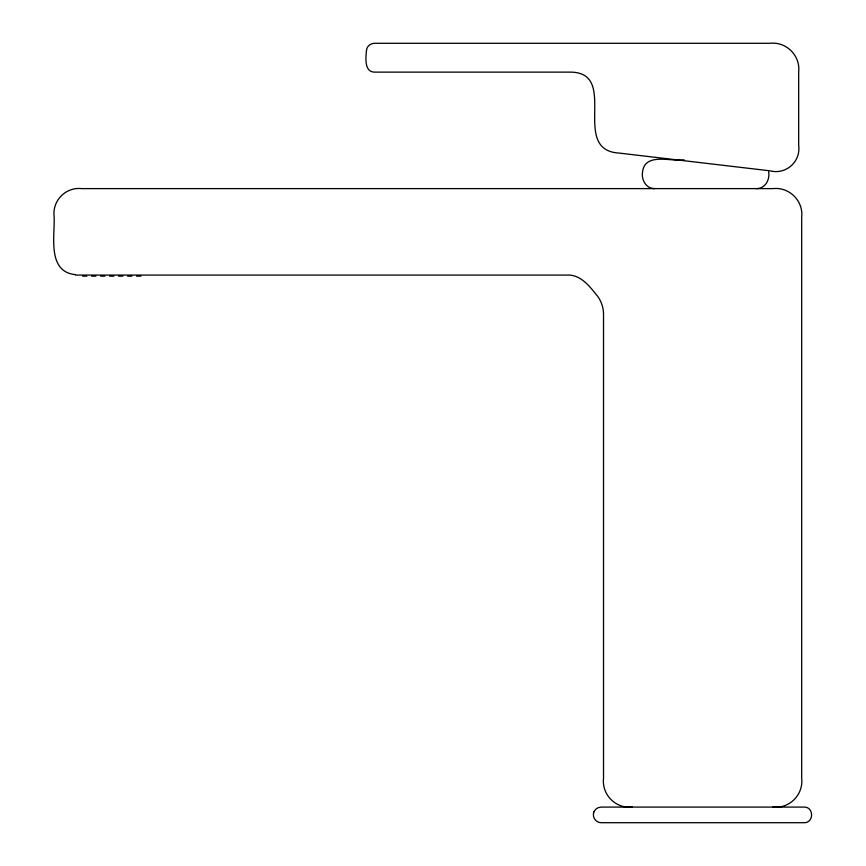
<?xml version="1.0" encoding="UTF-8"?>
<svg xmlns="http://www.w3.org/2000/svg" width="866" height="866" viewBox="0 0 866 866"><rect width="100%" height="100%" fill="white"/><g stroke="black" fill="none" stroke-linecap="round" stroke-linejoin="round"><path stroke-width="1.3" d="M756.646 188.615C765.317 188.593 770.036 179.608 768.662 171.804M772.862 807.09C789.359 808.985 803.583 794.772 801.689 778.263L801.689 217.431C803.583 200.934 789.359 186.72 772.862 188.615L81.783 188.615C65.935 186.796 52.285 200.436 54.103 216.284C55.186 235.022 46.558 271.632 75.288 274.641M684.118 159.788C671.54 162.007 645.018 152.08 642.561 171.804C641.176 179.608 645.906 188.593 654.566 188.615M75.721 275.074L567.068 275.074C579.69 274.403 588.609 284.925 595.656 293.866C600.744 299.463 603.602 306.965 603.526 314.542L603.526 778.263C601.632 794.772 615.856 808.985 632.353 807.09M82.584 276.157L86.881 276.157M91.59 276.157L95.888 276.157M100.597 276.157L104.894 276.157M109.603 276.157L113.901 276.157M118.61 276.157L122.907 276.157M127.616 276.157L131.913 276.157M136.622 276.157L140.92 276.157M366.491 50.358C365.777 57.719 363.926 72.852 375.573 72.127L569.547 72.127C620.651 71.586 568.962 150.348 619.331 153.098L770.058 170.829C785.949 174.986 800.942 161.65 798.679 145.38L798.679 72.127C800.574 55.619 786.36 41.406 769.863 43.3L375.573 43.3C371.265 42.943 366.783 45.801 366.491 50.358M593.914 811.907C591.857 816.844 595.776 822.711 601.134 822.7L804.081 822.7C814.062 822.949 814.062 806.841 804.081 807.09L601.134 807.09L598.146 807.686L595.613 809.374L593.914 811.907"/></g></svg>
